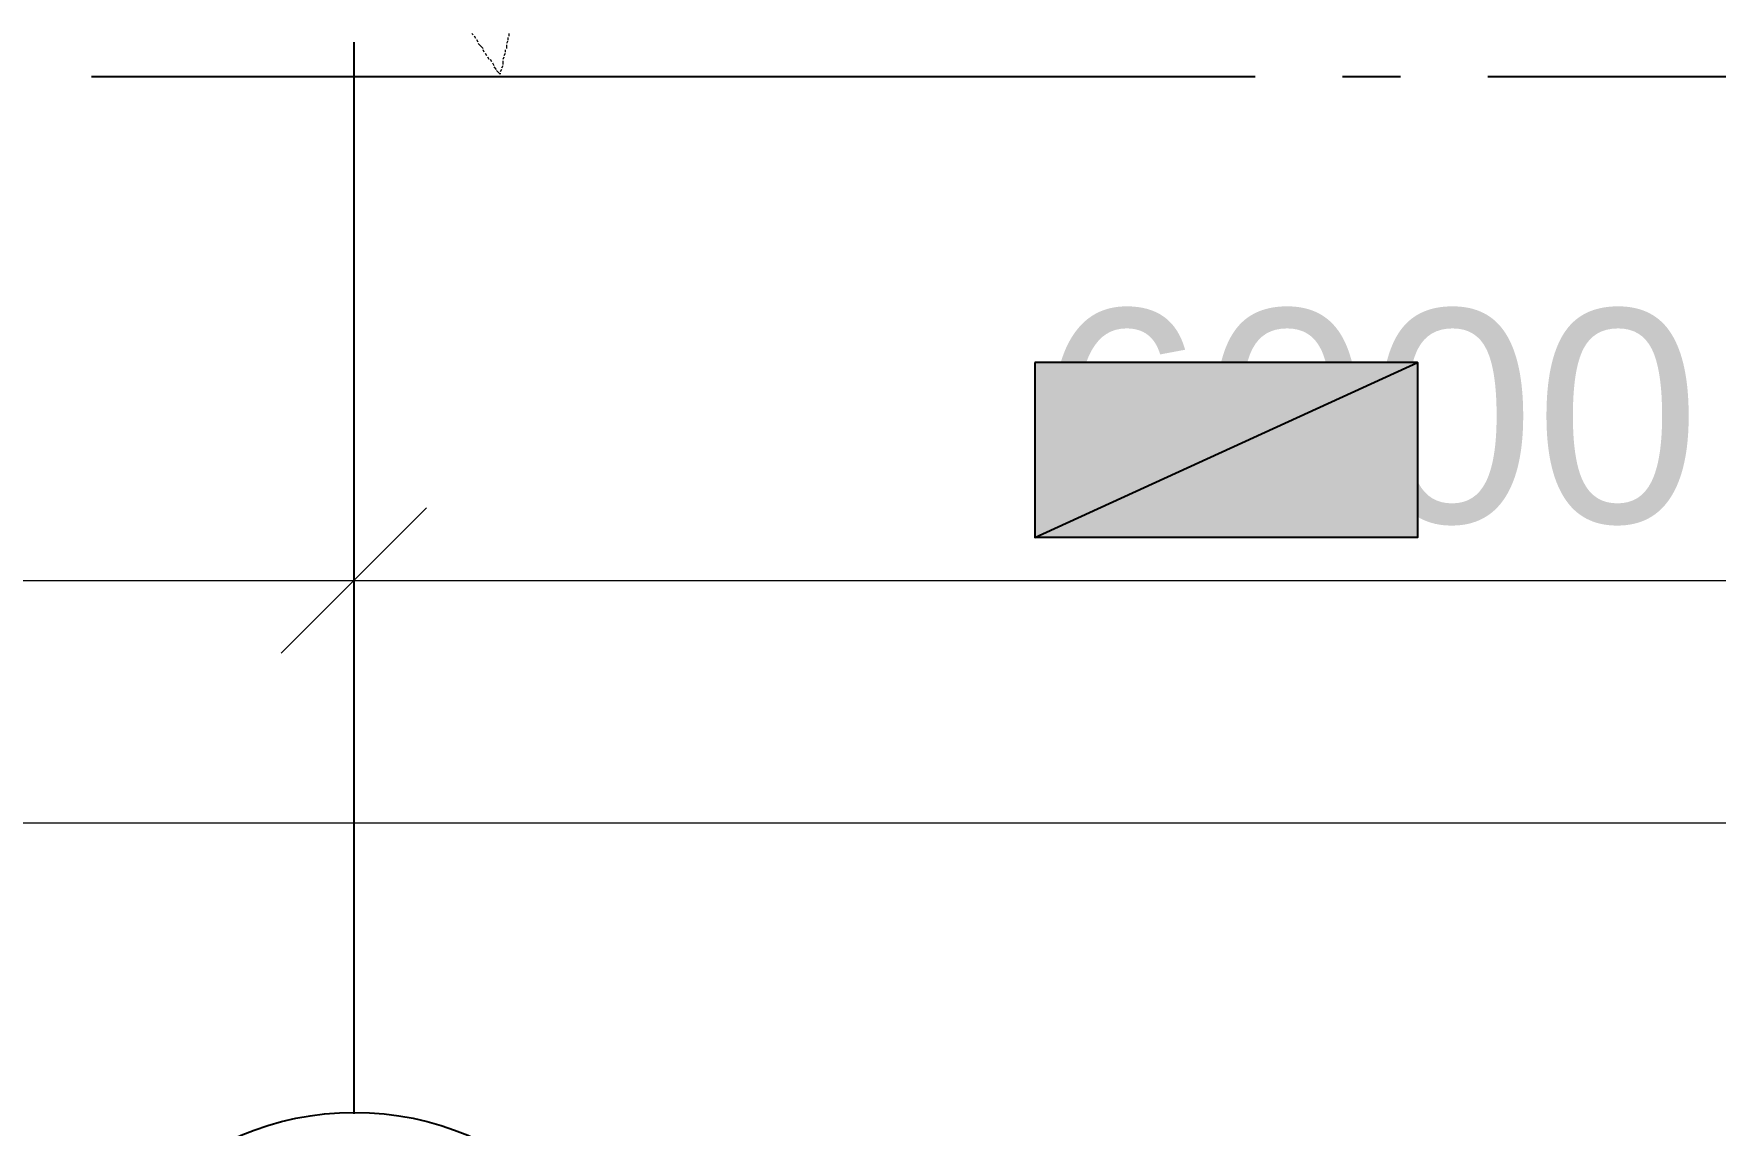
# Model space of a CAD drawing. Extents: x 0 to 604, y 0 to 420.
# Drawn here: x 103.74 to 132.65, y 155.29 to 174.05 of the extents above; entities that cross this region are included whole.
import ezdxf

# ---------------------------------------------------------------- set-up
doc = ezdxf.new("R2010")
doc.units = 0
doc.styles.add('TEYPDFCAD_TEXT', font='arial.ttf')

msp = doc.modelspace()

# ---------------------------------------------------------------- hatches: boundary and pattern name
at = {"true_color": 0xffffff}
h = msp.add_hatch(color=0, dxfattribs=at)
h.paths.add_polyline_path([(120.946, 168.402), (120.946, 165.396), (127.529, 168.402)])
h.paths.add_polyline_path([(120.946, 165.396), (127.529, 168.402), (127.529, 165.396)])

# ---------------------------------------------------------------- linework, layer by layer
at = {"color": 7, "lineweight": 5}
for p, q in [((111.294, 174.032), (111.273, 174.054)), ((111.908, 174.054), (111.908, 174.011)), ((111.337, 173.969), (111.316, 174.011)), ((111.379, 173.905), (111.358, 173.948)), ((111.421, 173.842), (111.379, 173.884)), ((111.464, 173.799), (111.421, 173.842)), ((111.485, 173.736), (111.464, 173.778)), ((111.845, 173.778), (111.845, 173.736)), ((111.887, 173.927), (111.866, 173.884)), ((111.866, 173.863), (111.866, 173.799)), ((111.887, 173.99), (111.887, 173.948)), ((111.527, 173.673), (111.506, 173.715)), ((111.57, 173.609), (111.548, 173.651)), ((111.612, 173.567), (111.591, 173.609)), ((111.654, 173.503), (111.633, 173.546)), ((111.697, 173.44), (111.654, 173.482)), ((111.802, 173.503), (111.781, 173.461)), ((111.823, 173.651), (111.802, 173.609)), ((111.802, 173.588), (111.802, 173.524)), ((111.845, 173.715), (111.823, 173.673)), ((111.739, 173.376), (111.697, 173.418)), ((111.76, 173.355), (111.739, 173.376)), ((111.781, 173.44), (111.76, 173.397)), ((111.76, 173.376), (111.76, 173.355)), ((109.241, 165.269), (109.241, 166.645)), ((109.241, 165.269), (109.241, 166.645)), ((107.992, 163.407), (110.49, 165.904)), ((110.49, 165.904), (107.992, 163.407)), ((77.237, 164.655), (111.231, 164.655)), ((107.23, 164.655), (141.245, 164.655)), ((381.233, 160.486), (47.244, 160.486))]:
    msp.add_line(p, q, dxfattribs=at)
at = {"lineweight": 25}
for p, q in [((109.241, 173.905), (109.241, 160.507)), ((124.735, 173.313), (104.733, 173.313)), ((127.233, 173.313), (126.238, 173.313)), ((148.738, 173.313), (128.736, 173.313)), ((109.241, 160.507), (109.241, 155.49))]:
    msp.add_line(p, q, dxfattribs=at)
at = {"color": 0, "true_color": 0xffffff}
for points in [[(120.946, 168.402), (120.946, 165.396), (127.529, 168.402)], [(120.946, 165.396), (127.529, 168.402), (127.529, 165.396)]]:
    msp.add_lwpolyline(points, close=True, dxfattribs=at)
at = {"lineweight": 25}
msp.add_circle((109.252, 150.506), 5.006, dxfattribs=at)

# ---------------------------------------------------------------- texts
at = {"color": 7, "style": 'TEYPDFCAD_TEXT'}
msp.add_text('6000', height=3.6618, dxfattribs=at).set_placement((121.01, 165.65))

doc.saveas('drawing.dxf')
